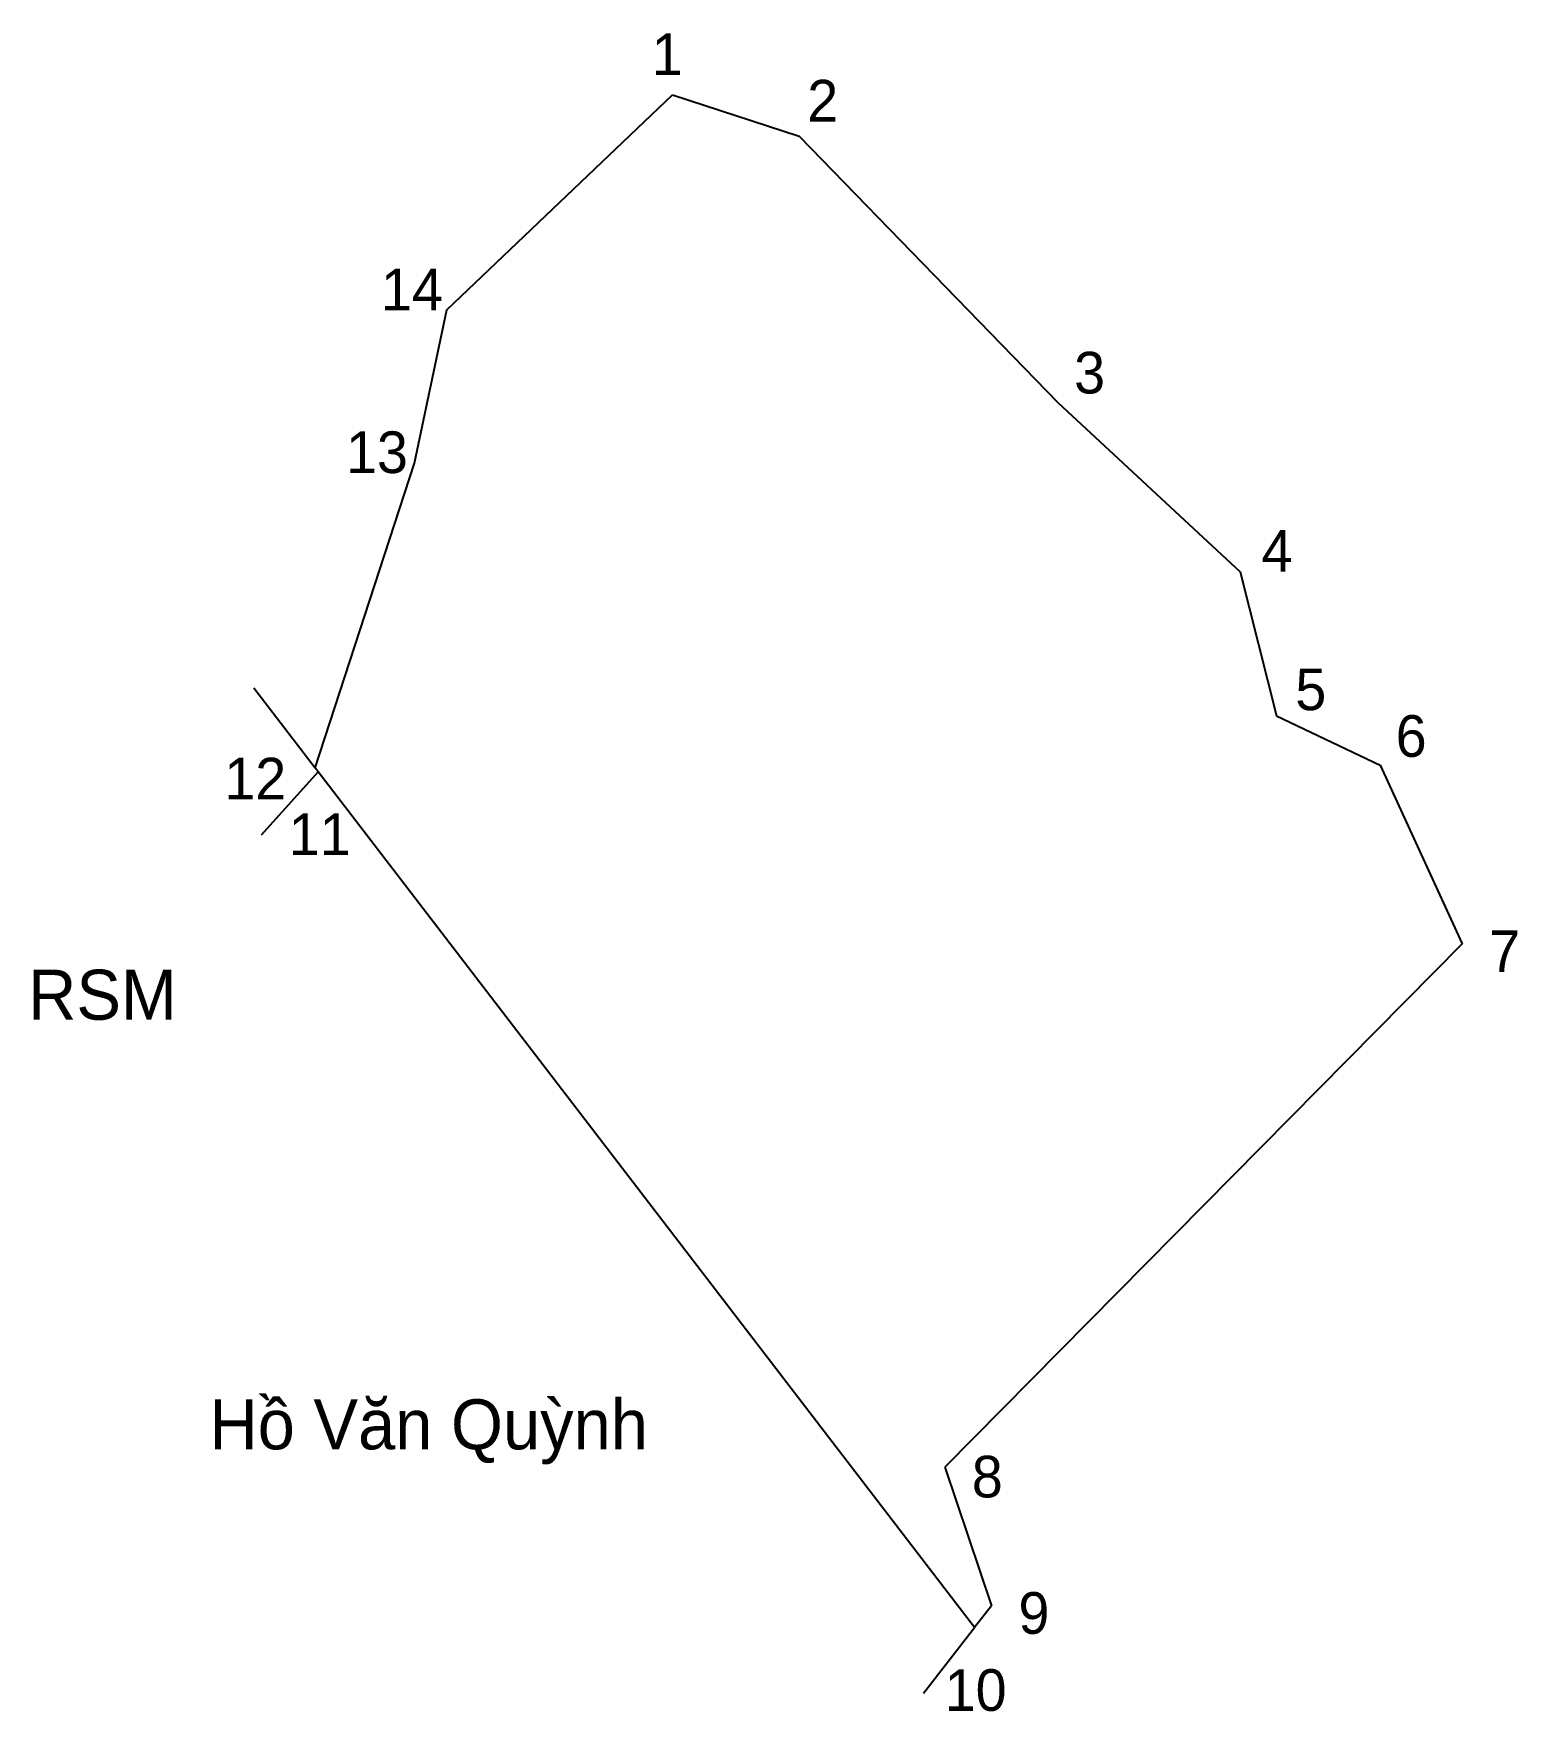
# Model space of a CAD drawing. Extents: x 549775 to 549894, y 1825618 to 1825754.
import ezdxf

# ---------------------------------------------------------------- set-up
doc = ezdxf.new("R2010")
doc.units = 0
for name, color, linetype in [('CanhThua', 7, 'Continuous'), ('RauThua', 7, 'Continuous'), ('SoHieuDinhThua', 7, 'Continuous'), ('TenChuLanCan', 7, 'Continuous')]:
    doc.layers.add(name, color=color, linetype=linetype)

msp = doc.modelspace()

# ---------------------------------------------------------------- linework, layer by layer
at = {"layer": 'CanhThua'}
for p, q in [((549808.15, 1825731.56), (549826.34, 1825748.9)), ((549826.34, 1825748.9), (549836.56, 1825745.58)), ((549836.56, 1825745.58), (549857.41, 1825724.09)), ((549805.52, 1825719.21), (549808.15, 1825731.56)), ((549857.41, 1825724.09), (549872.1, 1825710.42)), ((549797.53, 1825694.61), (549805.52, 1825719.21)), ((549872.1, 1825710.42), (549875.04, 1825698.81)), ((549875.04, 1825698.81), (549883.41, 1825694.83)), ((549797.77, 1825694.3), (549797.53, 1825694.61)), ((549850.69, 1825625.26), (549797.77, 1825694.3)), ((549883.41, 1825694.83), (549890.02, 1825680.41)), ((549890.02, 1825680.41), (549848.3, 1825638.21)), ((549848.3, 1825638.21), (549852.05, 1825627.01)), ((549852.05, 1825627.01), (549850.69, 1825625.26))]:
    msp.add_line(p, q, dxfattribs=at)
at = {"layer": 'RauThua'}
for p, q in [((549792.57, 1825701.08), (549797.53, 1825694.61)), ((549793.2, 1825689.22), (549797.77, 1825694.3)), ((549846.58, 1825619.98), (549850.69, 1825625.26))]:
    msp.add_line(p, q, dxfattribs=at)

# ---------------------------------------------------------------- texts
at = {"layer": 'SoHieuDinhThua'}
for s, p in [('1', (549824.66, 1825750.5)), ('2', (549837.2, 1825746.76)), ('14', (549802.82, 1825731.52)), ('3', (549858.72, 1825724.82)), ('13', (549800, 1825718.4)), ('4', (549873.83, 1825710.45)), ('5', (549876.56, 1825699.27)), ('6', (549884.65, 1825695.51)), ('12', (549790.19, 1825692.07)), ('11', (549795.39, 1825687.58)), ('7', (549892.2, 1825678.15)), ('8', (549850.47, 1825635.76)), ('9', (549854.23, 1825624.76)), ('10', (549848.28, 1825618.54))]:
    msp.add_text(s, height=3.36, dxfattribs=at).set_placement(p)
at = {"layer": 'TenChuLanCan'}
for s, height, p in [('RSM', 4.032, (549774.37, 1825674.3)), ('Hồ Văn Quỳnh', 4.0319, (549788.99, 1825639.64))]:
    msp.add_text(s, height=height, dxfattribs=at).set_placement(p)

doc.saveas('drawing.dxf')
